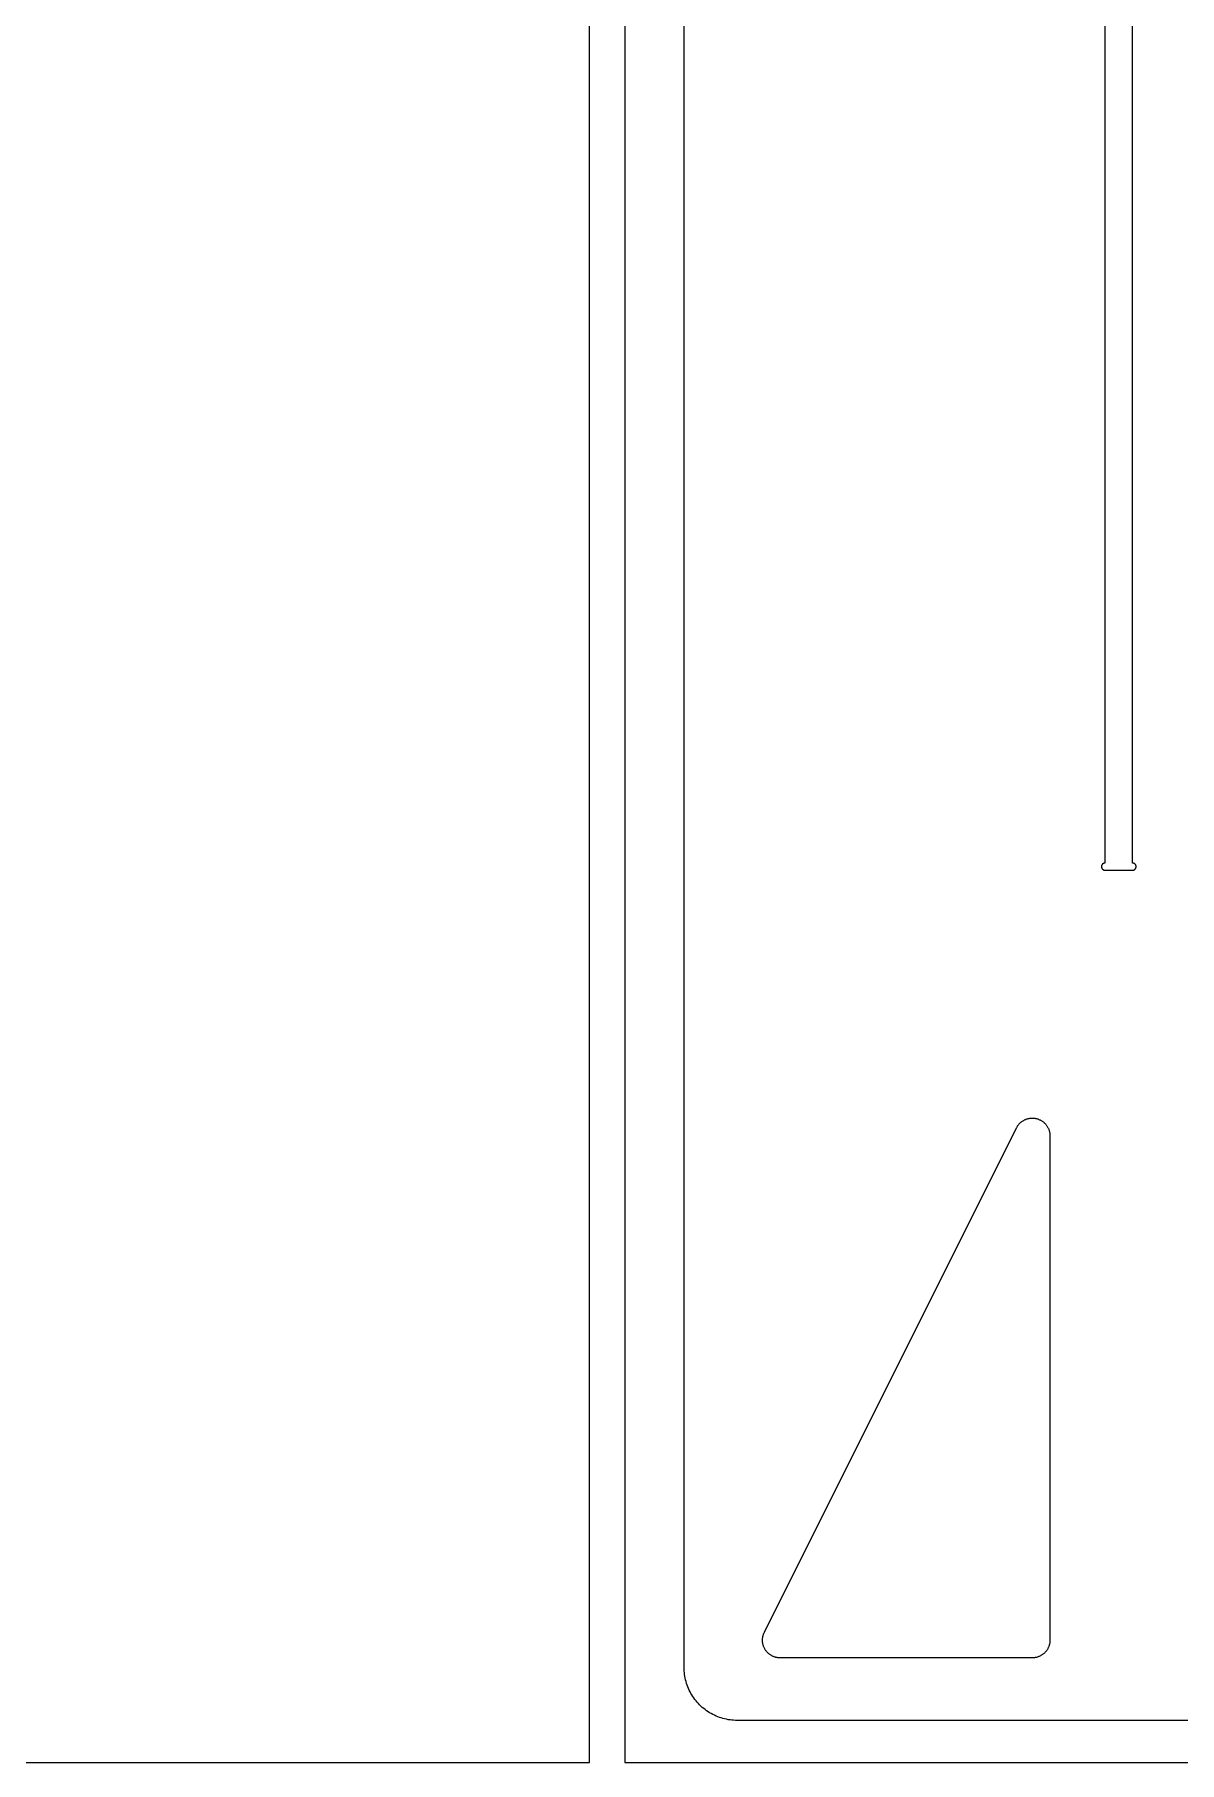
# Model space of a CAD drawing. Header units: inches. Extents: x 0 to 97, y -45 to 96.
# Drawn here: x 32.33 to 64.66, y 0 to 48.77 of the extents above; entities that cross this region are included whole.
import ezdxf

# ---------------------------------------------------------------- set-up
doc = ezdxf.new("R2010")
doc.units = ezdxf.units.IN
doc.header["$MEASUREMENT"] = 0
for name, color, linetype, true_color in [('Information', 7, 'Continuous', 0x000000), ('Inside Profiling (.78_ Depth)', 5, 'Continuous', 0x0000ff), ('Outside Profiling (.78_ Depth)', 7, 'Continuous', 0x007f00)]:
    doc.layers.add(name, color=color, linetype=linetype, true_color=true_color)

msp = doc.modelspace()

# ---------------------------------------------------------------- linework, layer by layer
at = {"layer": 'Information'}
for p, q in [((48, 0), (48, 96)), ((49, 96), (49, 0)), ((0, 0), (48, 0)), ((49, 0), (97, 0))]:
    msp.add_line(p, q, dxfattribs=at)
at = {"layer": 'Inside Profiling (.78_ Depth)'}
for p, q in [((60.15, 18.038), (60.162, 18.05)), ((60.162, 18.05), (60.175, 18.062)), ((60.175, 18.062), (60.188, 18.073)), ((60.188, 18.073), (60.202, 18.084)), ((60.202, 18.084), (60.216, 18.094)), ((60.216, 18.094), (60.23, 18.104)), ((60.23, 18.104), (60.245, 18.113)), ((60.245, 18.113), (60.26, 18.122)), ((60.26, 18.122), (60.275, 18.131)), ((60.275, 18.131), (60.291, 18.138)), ((60.291, 18.138), (60.306, 18.146)), ((60.306, 18.146), (60.322, 18.152)), ((60.322, 18.152), (60.339, 18.158)), ((60.339, 18.158), (60.355, 18.164)), ((60.355, 18.164), (60.372, 18.169)), ((60.372, 18.169), (60.389, 18.173)), ((60.389, 18.173), (60.406, 18.177)), ((60.406, 18.177), (60.423, 18.18)), ((60.423, 18.18), (60.44, 18.183)), ((60.44, 18.183), (60.457, 18.185)), ((60.457, 18.185), (60.474, 18.186)), ((60.474, 18.186), (60.492, 18.187)), ((60.492, 18.187), (60.509, 18.187)), ((60.509, 18.187), (60.527, 18.187)), ((60.527, 18.187), (60.544, 18.186)), ((60.544, 18.186), (60.561, 18.184)), ((60.561, 18.184), (60.579, 18.182)), ((60.579, 18.182), (60.596, 18.179)), ((60.596, 18.179), (60.613, 18.176)), ((60.613, 18.176), (60.63, 18.172)), ((60.63, 18.172), (60.646, 18.167)), ((60.646, 18.167), (60.663, 18.162)), ((60.663, 18.162), (60.679, 18.156)), ((60.679, 18.156), (60.696, 18.15)), ((60.696, 18.15), (60.712, 18.143)), ((60.712, 18.143), (60.727, 18.136)), ((60.727, 18.136), (60.743, 18.128)), ((60.743, 18.128), (60.758, 18.119)), ((60.758, 18.119), (60.773, 18.11)), ((60.773, 18.11), (60.787, 18.101)), ((60.787, 18.101), (60.802, 18.091)), ((60.802, 18.091), (60.816, 18.08)), ((60.816, 18.08), (60.829, 18.069)), ((60.829, 18.069), (60.842, 18.058)), ((60.842, 18.058), (60.855, 18.046)), ((60.855, 18.046), (60.867, 18.034)), ((52.941, 3.675), (60.059, 17.911)), ((60.059, 17.911), (60.067, 17.926)), ((60.067, 17.926), (60.076, 17.941)), ((60.076, 17.941), (60.085, 17.956)), ((60.085, 17.956), (60.094, 17.971)), ((60.094, 17.971), (60.105, 17.985)), ((60.105, 17.985), (60.115, 17.999)), ((60.115, 17.999), (60.126, 18.012)), ((60.126, 18.012), (60.138, 18.025)), ((60.138, 18.025), (60.15, 18.038)), ((60.867, 18.034), (60.879, 18.021)), ((60.879, 18.021), (60.89, 18.008)), ((60.89, 18.008), (60.901, 17.994)), ((60.901, 17.994), (60.912, 17.98)), ((60.912, 17.98), (60.921, 17.966)), ((60.921, 17.966), (60.931, 17.951)), ((60.931, 17.951), (60.94, 17.936)), ((60.94, 17.936), (60.948, 17.921)), ((60.948, 17.921), (60.956, 17.906)), ((60.956, 17.906), (60.963, 17.89)), ((60.963, 17.89), (60.97, 17.874)), ((60.97, 17.874), (60.976, 17.858)), ((60.976, 17.858), (60.982, 17.841)), ((60.982, 17.841), (60.987, 17.825)), ((60.987, 17.825), (60.992, 17.808)), ((60.992, 17.808), (60.996, 17.791)), ((60.996, 17.791), (60.999, 17.774)), ((60.999, 17.774), (61.002, 17.757)), ((61.002, 17.757), (61.004, 17.739)), ((61.004, 17.739), (61.005, 17.722)), ((61.005, 17.722), (61.006, 17.705)), ((61.006, 17.705), (61.006, 17.687)), ((61.006, 17.687), (61.006, 3.451)), ((52.888, 3.459), (52.889, 3.476)), ((52.888, 3.442), (52.888, 3.459)), ((52.889, 3.424), (52.888, 3.442)), ((52.889, 3.476), (52.89, 3.493)), ((52.89, 3.407), (52.889, 3.424)), ((52.89, 3.493), (52.892, 3.511)), ((52.892, 3.511), (52.894, 3.528)), ((52.894, 3.528), (52.897, 3.545)), ((52.897, 3.545), (52.901, 3.561)), ((52.901, 3.561), (52.905, 3.578)), ((52.905, 3.578), (52.909, 3.595)), ((52.909, 3.595), (52.915, 3.611)), ((52.915, 3.611), (52.92, 3.627)), ((52.92, 3.627), (52.927, 3.643)), ((52.927, 3.643), (52.934, 3.659)), ((52.934, 3.659), (52.941, 3.675)), ((61.005, 3.417), (61.004, 3.4)), ((61.006, 3.434), (61.005, 3.417)), ((61.006, 3.451), (61.006, 3.434)), ((52.892, 3.39), (52.89, 3.407)), ((52.894, 3.373), (52.892, 3.39)), ((52.897, 3.356), (52.894, 3.373)), ((52.901, 3.339), (52.897, 3.356)), ((52.905, 3.322), (52.901, 3.339)), ((52.91, 3.306), (52.905, 3.322)), ((52.915, 3.289), (52.91, 3.306)), ((52.921, 3.273), (52.915, 3.289)), ((52.927, 3.257), (52.921, 3.273)), ((52.934, 3.241), (52.927, 3.257)), ((52.942, 3.226), (52.934, 3.241)), ((52.95, 3.211), (52.942, 3.226)), ((52.959, 3.196), (52.95, 3.211)), ((52.968, 3.181), (52.959, 3.196)), ((52.977, 3.167), (52.968, 3.181)), ((52.987, 3.153), (52.977, 3.167)), ((52.998, 3.139), (52.987, 3.153)), ((53.009, 3.126), (52.998, 3.139)), ((53.02, 3.113), (53.009, 3.126)), ((53.032, 3.1), (53.02, 3.113)), ((53.044, 3.088), (53.032, 3.1)), ((53.057, 3.077), (53.044, 3.088)), ((53.07, 3.065), (53.057, 3.077)), ((53.084, 3.055), (53.07, 3.065)), ((53.098, 3.044), (53.084, 3.055)), ((53.112, 3.035), (53.098, 3.044)), ((53.126, 3.025), (53.112, 3.035)), ((53.141, 3.017), (53.126, 3.025)), ((53.156, 3.008), (53.141, 3.017)), ((53.172, 3.001), (53.156, 3.008)), ((53.187, 2.993), (53.172, 3.001)), ((53.203, 2.987), (53.187, 2.993)), ((53.219, 2.981), (53.203, 2.987)), ((53.236, 2.975), (53.219, 2.981)), ((53.252, 2.97), (53.236, 2.975)), ((53.269, 2.966), (53.252, 2.97)), ((53.286, 2.962), (53.269, 2.966)), ((53.303, 2.959), (53.286, 2.962)), ((53.32, 2.956), (53.303, 2.959)), ((53.337, 2.954), (53.32, 2.956)), ((53.354, 2.952), (53.337, 2.954)), ((53.371, 2.952), (53.354, 2.952)), ((53.388, 2.951), (53.371, 2.952)), ((60.506, 2.951), (53.388, 2.951)), ((60.523, 2.952), (60.506, 2.951)), ((60.54, 2.952), (60.523, 2.952)), ((60.557, 2.954), (60.54, 2.952)), ((60.574, 2.956), (60.557, 2.954)), ((60.591, 2.958), (60.574, 2.956)), ((60.608, 2.962), (60.591, 2.958)), ((60.625, 2.965), (60.608, 2.962)), ((60.641, 2.97), (60.625, 2.965)), ((60.658, 2.975), (60.641, 2.97)), ((60.674, 2.98), (60.658, 2.975)), ((60.69, 2.986), (60.674, 2.98)), ((60.706, 2.993), (60.69, 2.986)), ((60.721, 3), (60.706, 2.993)), ((60.736, 3.007), (60.721, 3)), ((60.751, 3.015), (60.736, 3.007)), ((60.766, 3.024), (60.751, 3.015)), ((60.781, 3.033), (60.766, 3.024)), ((60.795, 3.043), (60.781, 3.033)), ((60.808, 3.053), (60.795, 3.043)), ((60.822, 3.063), (60.808, 3.053)), ((60.835, 3.074), (60.822, 3.063)), ((60.848, 3.086), (60.835, 3.074)), ((60.86, 3.098), (60.848, 3.086)), ((60.872, 3.11), (60.86, 3.098)), ((60.883, 3.123), (60.872, 3.11)), ((60.894, 3.136), (60.883, 3.123)), ((60.905, 3.149), (60.894, 3.136)), ((60.915, 3.163), (60.905, 3.149)), ((60.924, 3.177), (60.915, 3.163)), ((60.934, 3.191), (60.924, 3.177)), ((60.942, 3.206), (60.934, 3.191)), ((60.95, 3.221), (60.942, 3.206)), ((60.958, 3.236), (60.95, 3.221)), ((60.965, 3.252), (60.958, 3.236)), ((60.972, 3.268), (60.965, 3.252)), ((60.977, 3.284), (60.972, 3.268)), ((60.983, 3.3), (60.977, 3.284)), ((60.988, 3.316), (60.983, 3.3)), ((60.992, 3.333), (60.988, 3.316)), ((60.996, 3.349), (60.992, 3.333)), ((60.999, 3.366), (60.996, 3.349)), ((61.002, 3.383), (60.999, 3.366)), ((61.004, 3.4), (61.002, 3.383))]:
    msp.add_line(p, q, dxfattribs=at)
at = {"layer": 'Outside Profiling (.78_ Depth)'}
for p, q in [((50.675, 2.686), (50.675, 54.831)), ((62.56, 49.186), (62.56, 25.386)), ((63.34, 25.386), (63.34, 49.186)), ((62.496, 25.363), (62.494, 25.36)), ((62.499, 25.365), (62.496, 25.363)), ((62.502, 25.367), (62.499, 25.365)), ((62.505, 25.369), (62.502, 25.367)), ((62.508, 25.371), (62.505, 25.369)), ((62.51, 25.372), (62.508, 25.371)), ((62.514, 25.374), (62.51, 25.372)), ((62.517, 25.376), (62.514, 25.374)), ((62.52, 25.377), (62.517, 25.376)), ((62.523, 25.378), (62.52, 25.377)), ((62.526, 25.38), (62.523, 25.378)), ((62.529, 25.381), (62.526, 25.38)), ((62.533, 25.382), (62.529, 25.381)), ((62.536, 25.383), (62.533, 25.382)), ((62.539, 25.383), (62.536, 25.383)), ((62.543, 25.384), (62.539, 25.383)), ((62.546, 25.385), (62.543, 25.384)), ((62.55, 25.385), (62.546, 25.385)), ((62.553, 25.385), (62.55, 25.385)), ((62.557, 25.386), (62.553, 25.385)), ((62.56, 25.386), (62.557, 25.386)), ((63.343, 25.386), (63.34, 25.386)), ((63.347, 25.385), (63.343, 25.386)), ((63.35, 25.385), (63.347, 25.385)), ((63.354, 25.385), (63.35, 25.385)), ((63.357, 25.384), (63.354, 25.385)), ((63.361, 25.383), (63.357, 25.384)), ((63.364, 25.383), (63.361, 25.383)), ((63.367, 25.382), (63.364, 25.383)), ((63.371, 25.381), (63.367, 25.382)), ((63.374, 25.38), (63.371, 25.381)), ((63.377, 25.378), (63.374, 25.38)), ((63.38, 25.377), (63.377, 25.378)), ((63.383, 25.376), (63.38, 25.377)), ((63.386, 25.374), (63.383, 25.376)), ((63.389, 25.372), (63.386, 25.374)), ((63.392, 25.371), (63.389, 25.372)), ((63.395, 25.369), (63.392, 25.371)), ((63.398, 25.367), (63.395, 25.369)), ((63.401, 25.365), (63.398, 25.367)), ((63.404, 25.363), (63.401, 25.365)), ((63.406, 25.36), (63.404, 25.363)), ((62.461, 25.298), (62.46, 25.294)), ((62.46, 25.294), (62.46, 25.291)), ((62.46, 25.291), (62.46, 25.287)), ((62.46, 25.287), (62.46, 25.284)), ((62.46, 25.284), (62.46, 25.28)), ((62.46, 25.28), (62.46, 25.277)), ((62.46, 25.277), (62.461, 25.274)), ((62.462, 25.304), (62.461, 25.301)), ((62.461, 25.301), (62.461, 25.298)), ((62.461, 25.274), (62.461, 25.27)), ((62.461, 25.27), (62.462, 25.267)), ((62.463, 25.311), (62.462, 25.308)), ((62.462, 25.308), (62.462, 25.304)), ((62.462, 25.267), (62.462, 25.263)), ((62.462, 25.263), (62.463, 25.26)), ((62.464, 25.315), (62.463, 25.311)), ((62.463, 25.26), (62.464, 25.257)), ((62.465, 25.318), (62.464, 25.315)), ((62.464, 25.257), (62.465, 25.253)), ((62.466, 25.321), (62.465, 25.318)), ((62.465, 25.253), (62.466, 25.25)), ((62.468, 25.324), (62.466, 25.321)), ((62.466, 25.25), (62.468, 25.247)), ((62.469, 25.327), (62.468, 25.324)), ((62.468, 25.247), (62.469, 25.244)), ((62.471, 25.331), (62.469, 25.327)), ((62.469, 25.244), (62.471, 25.241)), ((62.472, 25.334), (62.471, 25.331)), ((62.471, 25.241), (62.472, 25.238)), ((62.474, 25.337), (62.472, 25.334)), ((62.472, 25.238), (62.474, 25.235)), ((62.476, 25.34), (62.474, 25.337)), ((62.474, 25.235), (62.476, 25.232)), ((62.478, 25.342), (62.476, 25.34)), ((62.476, 25.232), (62.478, 25.229)), ((62.48, 25.345), (62.478, 25.342)), ((62.478, 25.229), (62.48, 25.226)), ((62.482, 25.348), (62.48, 25.345)), ((62.48, 25.226), (62.482, 25.223)), ((62.484, 25.351), (62.482, 25.348)), ((62.482, 25.223), (62.484, 25.221)), ((62.486, 25.353), (62.484, 25.351)), ((62.484, 25.221), (62.486, 25.218)), ((62.489, 25.356), (62.486, 25.353)), ((62.486, 25.218), (62.489, 25.216)), ((62.491, 25.358), (62.489, 25.356)), ((62.489, 25.216), (62.491, 25.213)), ((62.494, 25.36), (62.491, 25.358)), ((62.491, 25.213), (62.494, 25.211)), ((62.494, 25.211), (62.496, 25.209)), ((62.496, 25.209), (62.499, 25.206)), ((62.499, 25.206), (62.502, 25.204)), ((62.502, 25.204), (62.505, 25.202)), ((62.505, 25.202), (62.508, 25.2)), ((62.508, 25.2), (62.51, 25.199)), ((62.51, 25.199), (62.514, 25.197)), ((62.514, 25.197), (62.517, 25.196)), ((62.517, 25.196), (62.52, 25.194)), ((62.52, 25.194), (62.523, 25.193)), ((62.523, 25.193), (62.526, 25.191)), ((62.526, 25.191), (62.529, 25.19)), ((62.529, 25.19), (62.533, 25.189)), ((62.533, 25.189), (62.536, 25.189)), ((62.536, 25.189), (62.539, 25.188)), ((62.539, 25.188), (62.543, 25.187)), ((62.543, 25.187), (62.546, 25.187)), ((62.546, 25.187), (62.55, 25.186)), ((62.55, 25.186), (62.553, 25.186)), ((62.553, 25.186), (62.557, 25.186)), ((62.557, 25.186), (62.56, 25.186)), ((62.56, 25.186), (63.34, 25.186)), ((63.34, 25.186), (63.343, 25.186)), ((63.343, 25.186), (63.347, 25.186)), ((63.347, 25.186), (63.35, 25.186)), ((63.35, 25.186), (63.354, 25.187)), ((63.354, 25.187), (63.357, 25.187)), ((63.357, 25.187), (63.361, 25.188)), ((63.361, 25.188), (63.364, 25.189)), ((63.364, 25.189), (63.367, 25.189)), ((63.367, 25.189), (63.371, 25.19)), ((63.371, 25.19), (63.374, 25.191)), ((63.374, 25.191), (63.377, 25.193)), ((63.377, 25.193), (63.38, 25.194)), ((63.38, 25.194), (63.383, 25.196)), ((63.383, 25.196), (63.386, 25.197)), ((63.386, 25.197), (63.389, 25.199)), ((63.389, 25.199), (63.392, 25.2)), ((63.392, 25.2), (63.395, 25.202)), ((63.395, 25.202), (63.398, 25.204)), ((63.398, 25.204), (63.401, 25.206)), ((63.401, 25.206), (63.404, 25.209)), ((63.404, 25.209), (63.406, 25.211)), ((63.409, 25.358), (63.406, 25.36)), ((63.406, 25.211), (63.409, 25.213)), ((63.411, 25.356), (63.409, 25.358)), ((63.409, 25.213), (63.411, 25.216)), ((63.414, 25.353), (63.411, 25.356)), ((63.411, 25.216), (63.414, 25.218)), ((63.416, 25.351), (63.414, 25.353)), ((63.414, 25.218), (63.416, 25.221)), ((63.418, 25.348), (63.416, 25.351)), ((63.416, 25.221), (63.418, 25.223)), ((63.42, 25.345), (63.418, 25.348)), ((63.418, 25.223), (63.42, 25.226)), ((63.422, 25.342), (63.42, 25.345)), ((63.42, 25.226), (63.422, 25.229)), ((63.424, 25.34), (63.422, 25.342)), ((63.422, 25.229), (63.424, 25.232)), ((63.426, 25.337), (63.424, 25.34)), ((63.424, 25.232), (63.426, 25.235)), ((63.428, 25.334), (63.426, 25.337)), ((63.426, 25.235), (63.428, 25.238)), ((63.429, 25.331), (63.428, 25.334)), ((63.428, 25.238), (63.429, 25.241)), ((63.431, 25.327), (63.429, 25.331)), ((63.429, 25.241), (63.431, 25.244)), ((63.432, 25.324), (63.431, 25.327)), ((63.431, 25.244), (63.432, 25.247)), ((63.433, 25.321), (63.432, 25.324)), ((63.432, 25.247), (63.433, 25.25)), ((63.435, 25.318), (63.433, 25.321)), ((63.433, 25.25), (63.435, 25.253)), ((63.436, 25.315), (63.435, 25.318)), ((63.435, 25.253), (63.436, 25.257)), ((63.437, 25.311), (63.436, 25.315)), ((63.436, 25.257), (63.437, 25.26)), ((63.437, 25.308), (63.437, 25.311)), ((63.438, 25.304), (63.437, 25.308)), ((63.437, 25.263), (63.438, 25.267)), ((63.437, 25.26), (63.437, 25.263)), ((63.439, 25.301), (63.438, 25.304)), ((63.438, 25.267), (63.439, 25.27)), ((63.439, 25.298), (63.439, 25.301)), ((63.44, 25.294), (63.439, 25.298)), ((63.439, 25.274), (63.44, 25.277)), ((63.439, 25.27), (63.439, 25.274)), ((63.44, 25.291), (63.44, 25.294)), ((63.44, 25.287), (63.44, 25.291)), ((63.44, 25.284), (63.44, 25.287)), ((63.44, 25.28), (63.44, 25.284)), ((63.44, 25.277), (63.44, 25.28)), ((50.676, 2.634), (50.675, 2.686)), ((50.679, 2.583), (50.676, 2.634)), ((50.683, 2.532), (50.679, 2.583)), ((50.689, 2.481), (50.683, 2.532)), ((50.697, 2.431), (50.689, 2.481)), ((50.706, 2.38), (50.697, 2.431)), ((50.718, 2.33), (50.706, 2.38)), ((50.731, 2.281), (50.718, 2.33)), ((50.745, 2.232), (50.731, 2.281)), ((50.762, 2.183), (50.745, 2.232)), ((50.78, 2.135), (50.762, 2.183)), ((50.799, 2.088), (50.78, 2.135)), ((50.82, 2.041), (50.799, 2.088)), ((50.843, 1.996), (50.82, 2.041)), ((50.868, 1.95), (50.843, 1.996)), ((50.893, 1.906), (50.868, 1.95)), ((50.921, 1.863), (50.893, 1.906)), ((50.95, 1.821), (50.921, 1.863)), ((50.98, 1.779), (50.95, 1.821)), ((51.012, 1.739), (50.98, 1.779)), ((51.044, 1.7), (51.012, 1.739)), ((51.079, 1.662), (51.044, 1.7)), ((51.114, 1.625), (51.079, 1.662)), ((51.151, 1.589), (51.114, 1.625)), ((51.189, 1.555), (51.151, 1.589)), ((51.228, 1.522), (51.189, 1.555)), ((51.269, 1.49), (51.228, 1.522)), ((51.31, 1.46), (51.269, 1.49)), ((51.352, 1.431), (51.31, 1.46)), ((51.396, 1.404), (51.352, 1.431)), ((51.44, 1.378), (51.396, 1.404)), ((51.485, 1.354), (51.44, 1.378)), ((51.531, 1.331), (51.485, 1.354)), ((51.577, 1.31), (51.531, 1.331)), ((51.625, 1.29), (51.577, 1.31)), ((51.673, 1.272), (51.625, 1.29)), ((51.721, 1.256), (51.673, 1.272)), ((51.77, 1.241), (51.721, 1.256)), ((51.82, 1.228), (51.77, 1.241)), ((51.87, 1.217), (51.82, 1.228)), ((51.92, 1.207), (51.87, 1.217)), ((51.971, 1.2), (51.92, 1.207)), ((52.022, 1.193), (51.971, 1.2)), ((52.073, 1.189), (52.022, 1.193)), ((52.124, 1.186), (52.073, 1.189)), ((52.175, 1.186), (52.124, 1.186)), ((67.175, 1.186), (52.175, 1.186))]:
    msp.add_line(p, q, dxfattribs=at)

doc.saveas('drawing.dxf')
